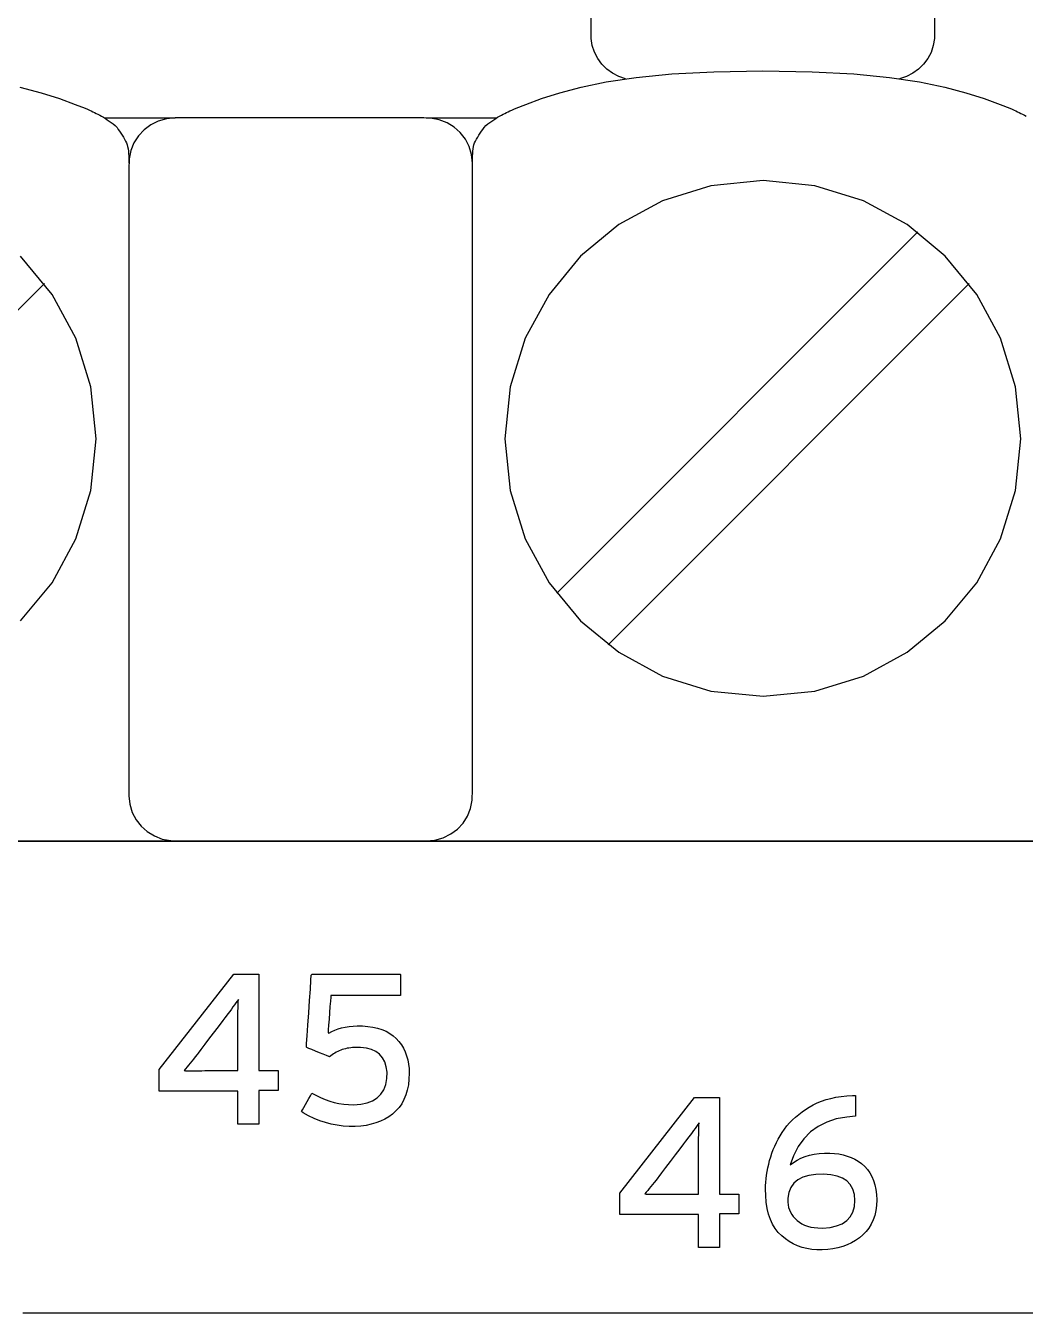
# Model space of a CAD drawing. Extents: x 1 to 47.7, y 0.2 to 35.
# Drawn here: x 41.292 to 41.941, y 8.915 to 9.75 of the extents above; entities that cross this region are included whole.
import ezdxf

# ---------------------------------------------------------------- set-up
doc = ezdxf.new("R2010")
doc.units = 0
doc.header["$MEASUREMENT"] = 0
for name, color, linetype in [('7_1__EMPTY_IO_BOARD_POSITI', 7, 'CONTINUOUS'), ('7_2___8__INDEPENDENT_INPUT', 7, 'CONTINUOUS'), ('7_3___8__OPTOISO_INDEPENDE', 7, 'CONTINUOUS'), ('7_4___24__OPTOISO_INDEPEND', 7, 'CONTINUOUS'), ('7_5___8__INDEPENDENT_INPUT', 7, 'CONTINUOUS'), ('7_6____8__INDEPENDENT_INPU', 7, 'CONTINUOUS'), ('7_7____8__OPTOISO_INDEPEND', 7, 'CONTINUOUS'), ('7_8____8__OPTOISO_INDEPEND', 7, 'CONTINUOUS'), ('8_0_____DWG', 7, 'CONTINUOUS')]:
    doc.layers.add(name, color=color, linetype=linetype)

msp = doc.modelspace()

# ---------------------------------------------------------------- linework, layer by layer
at = {"layer": '7_1__EMPTY_IO_BOARD_POSITI'}
msp.add_lwpolyline([(42.5989, 9.22089), (42.55625, 9.22089), (42.50941, 9.22089), (42.45852, 9.22089), (42.40374, 9.22089), (42.34522, 9.22089), (42.28312, 9.22089), (42.21759, 9.22089), (42.14877, 9.22089), (42.07683, 9.22089), (42.00192, 9.22089), (41.92418, 9.22089), (41.84378, 9.22089), (41.76087, 9.22089), (41.67559, 9.22089), (41.58811, 9.22089), (41.49857, 9.22089), (41.40713, 9.22089), (41.21915, 9.22089)], dxfattribs=at)
at = {"layer": '7_2___8__INDEPENDENT_INPUT'}
for points in [[(41.68172, 9.71531), (41.67728, 9.7168), (41.67319, 9.71892), (41.66951, 9.72161), (41.66629, 9.7248), (41.66361, 9.72844), (41.66152, 9.73248), (41.66009, 9.73684), (41.65937, 9.74148), (41.6593, 9.74897), (41.6593, 9.78121)], [(41.88215, 9.78121), (41.88215, 9.74897), (41.88207, 9.74147), (41.88135, 9.7368), (41.8799, 9.73242), (41.87778, 9.72838), (41.87507, 9.72474), (41.87183, 9.72155), (41.8681, 9.71888), (41.86397, 9.71678), (41.85949, 9.71531)], [(41.5823, 9.66064), (41.58231, 9.66214), (41.58233, 9.66371), (41.58238, 9.66531), (41.58246, 9.66691), (41.58258, 9.66847), (41.58275, 9.66995), (41.58298, 9.67133), (41.58327, 9.67255), (41.58369, 9.67369), (41.58428, 9.67494), (41.58497, 9.67619), (41.58573, 9.67746), (41.58654, 9.67873), (41.58737, 9.68), (41.58822, 9.68126), (41.58905, 9.68252), (41.58984, 9.68377), (41.59106, 9.68493), (41.59238, 9.68599), (41.59366, 9.68699), (41.59492, 9.68792), (41.59616, 9.68878), (41.59739, 9.68959), (41.59862, 9.69035), (41.59985, 9.69106), (41.60109, 9.69172), (41.60226, 9.69234), (41.60335, 9.6929), (41.6044, 9.69342), (41.60547, 9.69393), (41.60658, 9.69444), (41.60778, 9.69497), (41.6091, 9.69554), (41.6106, 9.69615), (41.61692, 9.69864), (41.6272, 9.70244), (41.63899, 9.70626), (41.65281, 9.70993), (41.66918, 9.71328), (41.68864, 9.71617), (41.71171, 9.71843), (41.73892, 9.7199), (41.77078, 9.72043), (41.80264, 9.7199), (41.82984, 9.71843), (41.8529, 9.71617), (41.87236, 9.71328), (41.88874, 9.70993), (41.90255, 9.70626), (41.91434, 9.70244), (41.92462, 9.69864), (41.93094, 9.69615), (41.93244, 9.69554), (41.93376, 9.69497), (41.93496, 9.69444), (41.93607, 9.69393), (41.93713, 9.69342), (41.93819, 9.6929), (41.93928, 9.69234), (41.94045, 9.69172), (41.94169, 9.69106)], [(41.28873, 9.70993), (41.30255, 9.70626), (41.31434, 9.70244), (41.32462, 9.69864), (41.33093, 9.69615), (41.33243, 9.69554), (41.33376, 9.69497), (41.33496, 9.69444), (41.33607, 9.69393), (41.33713, 9.69342), (41.33819, 9.6929), (41.33928, 9.69234), (41.34045, 9.69172), (41.34169, 9.69106), (41.34292, 9.69035), (41.34415, 9.68959), (41.34538, 9.68878), (41.34662, 9.68792), (41.34788, 9.68699), (41.34916, 9.68599), (41.35047, 9.68493), (41.3517, 9.68377), (41.35249, 9.68252), (41.35332, 9.68126), (41.35416, 9.68), (41.355, 9.67873), (41.35581, 9.67746), (41.35656, 9.67619), (41.35725, 9.67494), (41.35785, 9.67369), (41.35827, 9.67255), (41.35858, 9.67133), (41.35884, 9.66995), (41.35904, 9.66847), (41.3592, 9.66691), (41.35932, 9.66531), (41.3594, 9.66371), (41.35944, 9.66214), (41.35945, 9.66064)], [(41.34391, 9.68988), (41.38946, 9.68988)], [(41.55231, 9.68988), (41.59786, 9.68988)], [(41.637, 9.3817), (41.87127, 9.61596)], [(41.2891, 9.36378), (41.30953, 9.3885), (41.32496, 9.41688), (41.33471, 9.44825), (41.33811, 9.48193), (41.33471, 9.51564), (41.32496, 9.54705), (41.30953, 9.57549), (41.2891, 9.60028)], [(41.07042, 9.34828), (41.30469, 9.58254)], [(41.67042, 9.34828), (41.90469, 9.58254)], [(41.27577, 9.22096), (41.40918, 9.22096), (41.53902, 9.22096), (41.66485, 9.22096), (41.78623, 9.22096), (41.90271, 9.22096), (42.01385, 9.22096), (42.1192, 9.22096), (42.2183, 9.22096), (42.31073, 9.22096), (42.39603, 9.22096), (42.43587, 9.22096), (42.47376, 9.22096), (42.50965, 9.22096), (42.54348, 9.22096), (42.57519, 9.22096), (42.60473, 9.22096)]]:
    msp.add_lwpolyline(points, dxfattribs=at)
for points in [[(41.5823, 9.66064), (41.58176, 9.6662), (41.5802, 9.67141), (41.57773, 9.67616), (41.57445, 9.68037), (41.57046, 9.68393), (41.56585, 9.68674), (41.56073, 9.68872), (41.5552, 9.68975), (41.55069, 9.68988), (41.53889, 9.68988), (41.51833, 9.68988), (41.49221, 9.68988), (41.46371, 9.68988), (41.43599, 9.68988), (41.41226, 9.68988), (41.39569, 9.68988), (41.38946, 9.68988), (41.38376, 9.68936), (41.37842, 9.68784), (41.37354, 9.68543), (41.36922, 9.68224), (41.36557, 9.67834), (41.36268, 9.67385), (41.36065, 9.66885), (41.35959, 9.66346), (41.35945, 9.65655), (41.35945, 9.62682), (41.35945, 9.57505), (41.35945, 9.50924), (41.35945, 9.43743), (41.35945, 9.36762), (41.35945, 9.30783), (41.35945, 9.26607), (41.35945, 9.25037), (41.35999, 9.24481), (41.36155, 9.23961), (41.36402, 9.23485), (41.36731, 9.23064), (41.3713, 9.22709), (41.37591, 9.22427), (41.38104, 9.2223), (41.38657, 9.22127), (41.39108, 9.22113), (41.40288, 9.22113), (41.42343, 9.22113), (41.44955, 9.22113), (41.47806, 9.22113), (41.50577, 9.22113), (41.52951, 9.22113), (41.54608, 9.22113), (41.55231, 9.22113), (41.55801, 9.22166), (41.56335, 9.22317), (41.56822, 9.22558), (41.57254, 9.22878), (41.57619, 9.23267), (41.57908, 9.23717), (41.5811, 9.24216), (41.58216, 9.24755), (41.5823, 9.25447), (41.5823, 9.28419), (41.5823, 9.33597), (41.5823, 9.40177), (41.5823, 9.47359), (41.5823, 9.5434), (41.5823, 9.60319), (41.5823, 9.64494)], [(41.60342, 9.48193), (41.60682, 9.44825), (41.61657, 9.41688), (41.632, 9.3885), (41.65244, 9.36378), (41.67722, 9.34338), (41.70566, 9.32798), (41.73709, 9.31825), (41.77085, 9.31486), (41.80454, 9.31825), (41.83594, 9.32798), (41.86435, 9.34338), (41.8891, 9.36378), (41.90953, 9.3885), (41.92496, 9.41688), (41.93471, 9.44825), (41.93811, 9.48193), (41.93471, 9.51564), (41.92496, 9.54705), (41.90953, 9.57549), (41.8891, 9.60028), (41.86435, 9.62075), (41.83594, 9.6362), (41.80454, 9.64597), (41.77085, 9.64938), (41.73709, 9.64597), (41.70566, 9.6362), (41.67722, 9.62075), (41.65244, 9.60028), (41.632, 9.57549), (41.61657, 9.54705), (41.60682, 9.51564)]]:
    msp.add_lwpolyline(points, close=True, dxfattribs=at)
at = {"layer": '7_3___8__OPTOISO_INDEPENDE'}
for points in [[(41.68172, 9.71531), (41.67728, 9.7168), (41.67319, 9.71892), (41.66951, 9.72161), (41.66629, 9.7248), (41.66361, 9.72844), (41.66152, 9.73248), (41.66009, 9.73684), (41.65937, 9.74148), (41.6593, 9.74897), (41.6593, 9.78121)], [(41.88215, 9.78121), (41.88215, 9.74897), (41.88207, 9.74147), (41.88135, 9.7368), (41.8799, 9.73242), (41.87778, 9.72838), (41.87507, 9.72474), (41.87183, 9.72155), (41.8681, 9.71888), (41.86397, 9.71678), (41.85949, 9.71531)], [(41.5823, 9.66064), (41.58231, 9.66214), (41.58233, 9.66371), (41.58238, 9.66531), (41.58246, 9.66691), (41.58258, 9.66847), (41.58275, 9.66995), (41.58298, 9.67133), (41.58327, 9.67255), (41.58369, 9.67369), (41.58428, 9.67494), (41.58497, 9.67619), (41.58573, 9.67746), (41.58654, 9.67873), (41.58737, 9.68), (41.58822, 9.68126), (41.58905, 9.68252), (41.58984, 9.68377), (41.59106, 9.68493), (41.59238, 9.68599), (41.59366, 9.68699), (41.59492, 9.68792), (41.59616, 9.68878), (41.59739, 9.68959), (41.59862, 9.69035), (41.59985, 9.69106), (41.60109, 9.69172), (41.60226, 9.69234), (41.60335, 9.6929), (41.6044, 9.69342), (41.60547, 9.69393), (41.60658, 9.69444), (41.60778, 9.69497), (41.6091, 9.69554), (41.6106, 9.69615), (41.61692, 9.69864), (41.6272, 9.70244), (41.63899, 9.70626), (41.65281, 9.70993), (41.66918, 9.71328), (41.68864, 9.71617), (41.71171, 9.71843), (41.73892, 9.7199), (41.77078, 9.72043), (41.80264, 9.7199), (41.82984, 9.71843), (41.8529, 9.71617), (41.87236, 9.71328), (41.88874, 9.70993), (41.90255, 9.70626), (41.91434, 9.70244), (41.92462, 9.69864), (41.93094, 9.69615), (41.93244, 9.69554), (41.93376, 9.69497), (41.93496, 9.69444), (41.93607, 9.69393), (41.93713, 9.69342), (41.93819, 9.6929), (41.93928, 9.69234), (41.94045, 9.69172), (41.94169, 9.69106)], [(41.28873, 9.70993), (41.30255, 9.70626), (41.31434, 9.70244), (41.32462, 9.69864), (41.33093, 9.69615), (41.33243, 9.69554), (41.33376, 9.69497), (41.33496, 9.69444), (41.33607, 9.69393), (41.33713, 9.69342), (41.33819, 9.6929), (41.33928, 9.69234), (41.34045, 9.69172), (41.34169, 9.69106), (41.34292, 9.69035), (41.34415, 9.68959), (41.34538, 9.68878), (41.34662, 9.68792), (41.34788, 9.68699), (41.34916, 9.68599), (41.35047, 9.68493), (41.3517, 9.68377), (41.35249, 9.68252), (41.35332, 9.68126), (41.35416, 9.68), (41.355, 9.67873), (41.35581, 9.67746), (41.35656, 9.67619), (41.35725, 9.67494), (41.35785, 9.67369), (41.35827, 9.67255), (41.35858, 9.67133), (41.35884, 9.66995), (41.35904, 9.66847), (41.3592, 9.66691), (41.35932, 9.66531), (41.3594, 9.66371), (41.35944, 9.66214), (41.35945, 9.66064)], [(41.34391, 9.68988), (41.38946, 9.68988)], [(41.55231, 9.68988), (41.59786, 9.68988)], [(41.637, 9.3817), (41.87127, 9.61596)], [(41.2891, 9.36378), (41.30953, 9.3885), (41.32496, 9.41688), (41.33471, 9.44825), (41.33811, 9.48193), (41.33471, 9.51564), (41.32496, 9.54705), (41.30953, 9.57549), (41.2891, 9.60028)], [(41.07042, 9.34828), (41.30469, 9.58254)], [(41.67042, 9.34828), (41.90469, 9.58254)], [(41.27577, 9.22096), (41.40918, 9.22096), (41.53902, 9.22096), (41.66485, 9.22096), (41.78623, 9.22096), (41.90271, 9.22096), (42.01385, 9.22096), (42.1192, 9.22096), (42.2183, 9.22096), (42.31073, 9.22096), (42.39603, 9.22096), (42.43587, 9.22096), (42.47376, 9.22096), (42.50965, 9.22096), (42.54348, 9.22096), (42.57519, 9.22096), (42.60473, 9.22096)]]:
    msp.add_lwpolyline(points, dxfattribs=at)
for points in [[(41.5823, 9.66064), (41.58176, 9.6662), (41.5802, 9.67141), (41.57773, 9.67616), (41.57445, 9.68037), (41.57046, 9.68393), (41.56585, 9.68674), (41.56073, 9.68872), (41.5552, 9.68975), (41.55069, 9.68988), (41.53889, 9.68988), (41.51833, 9.68988), (41.49221, 9.68988), (41.46371, 9.68988), (41.43599, 9.68988), (41.41226, 9.68988), (41.39569, 9.68988), (41.38946, 9.68988), (41.38376, 9.68936), (41.37842, 9.68784), (41.37354, 9.68543), (41.36922, 9.68224), (41.36557, 9.67834), (41.36268, 9.67385), (41.36065, 9.66885), (41.35959, 9.66346), (41.35945, 9.65655), (41.35945, 9.62682), (41.35945, 9.57505), (41.35945, 9.50924), (41.35945, 9.43743), (41.35945, 9.36762), (41.35945, 9.30783), (41.35945, 9.26607), (41.35945, 9.25037), (41.35999, 9.24481), (41.36155, 9.23961), (41.36402, 9.23485), (41.36731, 9.23064), (41.3713, 9.22709), (41.37591, 9.22427), (41.38104, 9.2223), (41.38657, 9.22127), (41.39108, 9.22113), (41.40288, 9.22113), (41.42343, 9.22113), (41.44955, 9.22113), (41.47806, 9.22113), (41.50577, 9.22113), (41.52951, 9.22113), (41.54608, 9.22113), (41.55231, 9.22113), (41.55801, 9.22166), (41.56335, 9.22317), (41.56822, 9.22558), (41.57254, 9.22878), (41.57619, 9.23267), (41.57908, 9.23717), (41.5811, 9.24216), (41.58216, 9.24755), (41.5823, 9.25447), (41.5823, 9.28419), (41.5823, 9.33597), (41.5823, 9.40177), (41.5823, 9.47359), (41.5823, 9.5434), (41.5823, 9.60319), (41.5823, 9.64494)], [(41.60342, 9.48193), (41.60682, 9.44825), (41.61657, 9.41688), (41.632, 9.3885), (41.65244, 9.36378), (41.67722, 9.34338), (41.70566, 9.32798), (41.73709, 9.31825), (41.77085, 9.31486), (41.80454, 9.31825), (41.83594, 9.32798), (41.86435, 9.34338), (41.8891, 9.36378), (41.90953, 9.3885), (41.92496, 9.41688), (41.93471, 9.44825), (41.93811, 9.48193), (41.93471, 9.51564), (41.92496, 9.54705), (41.90953, 9.57549), (41.8891, 9.60028), (41.86435, 9.62075), (41.83594, 9.6362), (41.80454, 9.64597), (41.77085, 9.64938), (41.73709, 9.64597), (41.70566, 9.6362), (41.67722, 9.62075), (41.65244, 9.60028), (41.632, 9.57549), (41.61657, 9.54705), (41.60682, 9.51564)]]:
    msp.add_lwpolyline(points, close=True, dxfattribs=at)
at = {"layer": '7_4___24__OPTOISO_INDEPEND'}
for points in [[(41.68172, 9.71531), (41.67728, 9.7168), (41.67319, 9.71892), (41.66951, 9.72161), (41.66629, 9.7248), (41.66361, 9.72844), (41.66152, 9.73248), (41.66009, 9.73684), (41.65937, 9.74148), (41.6593, 9.74897), (41.6593, 9.78121)], [(41.88215, 9.78121), (41.88215, 9.74897), (41.88207, 9.74147), (41.88135, 9.7368), (41.8799, 9.73242), (41.87778, 9.72838), (41.87507, 9.72474), (41.87183, 9.72155), (41.8681, 9.71888), (41.86397, 9.71678), (41.85949, 9.71531)], [(41.5823, 9.66064), (41.58231, 9.66214), (41.58233, 9.66371), (41.58238, 9.66531), (41.58246, 9.66691), (41.58258, 9.66847), (41.58275, 9.66995), (41.58298, 9.67133), (41.58327, 9.67255), (41.58369, 9.67369), (41.58428, 9.67494), (41.58497, 9.67619), (41.58573, 9.67746), (41.58654, 9.67873), (41.58737, 9.68), (41.58822, 9.68126), (41.58905, 9.68252), (41.58984, 9.68377), (41.59106, 9.68493), (41.59238, 9.68599), (41.59366, 9.68699), (41.59492, 9.68792), (41.59616, 9.68878), (41.59739, 9.68959), (41.59862, 9.69035), (41.59985, 9.69106), (41.60109, 9.69172), (41.60226, 9.69234), (41.60335, 9.6929), (41.6044, 9.69342), (41.60547, 9.69393), (41.60658, 9.69444), (41.60778, 9.69497), (41.6091, 9.69554), (41.6106, 9.69615), (41.61692, 9.69864), (41.6272, 9.70244), (41.63899, 9.70626), (41.65281, 9.70993), (41.66918, 9.71328), (41.68864, 9.71617), (41.71171, 9.71843), (41.73892, 9.7199), (41.77078, 9.72043), (41.80264, 9.7199), (41.82984, 9.71843), (41.8529, 9.71617), (41.87236, 9.71328), (41.88874, 9.70993), (41.90255, 9.70626), (41.91434, 9.70244), (41.92462, 9.69864), (41.93094, 9.69615), (41.93244, 9.69554), (41.93376, 9.69497), (41.93496, 9.69444), (41.93607, 9.69393), (41.93713, 9.69342), (41.93819, 9.6929), (41.93928, 9.69234), (41.94045, 9.69172), (41.94169, 9.69106)], [(41.28873, 9.70993), (41.30255, 9.70626), (41.31434, 9.70244), (41.32462, 9.69864), (41.33093, 9.69615), (41.33243, 9.69554), (41.33376, 9.69497), (41.33496, 9.69444), (41.33607, 9.69393), (41.33713, 9.69342), (41.33819, 9.6929), (41.33928, 9.69234), (41.34045, 9.69172), (41.34169, 9.69106), (41.34292, 9.69035), (41.34415, 9.68959), (41.34538, 9.68878), (41.34662, 9.68792), (41.34788, 9.68699), (41.34916, 9.68599), (41.35047, 9.68493), (41.3517, 9.68377), (41.35249, 9.68252), (41.35332, 9.68126), (41.35416, 9.68), (41.355, 9.67873), (41.35581, 9.67746), (41.35656, 9.67619), (41.35725, 9.67494), (41.35785, 9.67369), (41.35827, 9.67255), (41.35858, 9.67133), (41.35884, 9.66995), (41.35904, 9.66847), (41.3592, 9.66691), (41.35932, 9.66531), (41.3594, 9.66371), (41.35944, 9.66214), (41.35945, 9.66064)], [(41.34391, 9.68988), (41.38946, 9.68988)], [(41.55231, 9.68988), (41.59786, 9.68988)], [(41.637, 9.3817), (41.87127, 9.61596)], [(41.2891, 9.36378), (41.30953, 9.3885), (41.32496, 9.41688), (41.33471, 9.44825), (41.33811, 9.48193), (41.33471, 9.51564), (41.32496, 9.54705), (41.30953, 9.57549), (41.2891, 9.60028)], [(41.07042, 9.34828), (41.30469, 9.58254)], [(41.67042, 9.34828), (41.90469, 9.58254)], [(41.27577, 9.22096), (41.40918, 9.22096), (41.53902, 9.22096), (41.66485, 9.22096), (41.78623, 9.22096), (41.90271, 9.22096), (42.01385, 9.22096), (42.1192, 9.22096), (42.2183, 9.22096), (42.31073, 9.22096), (42.39603, 9.22096), (42.43587, 9.22096), (42.47376, 9.22096), (42.50965, 9.22096), (42.54348, 9.22096), (42.57519, 9.22096), (42.60473, 9.22096)]]:
    msp.add_lwpolyline(points, dxfattribs=at)
for points in [[(41.5823, 9.66064), (41.58176, 9.6662), (41.5802, 9.67141), (41.57773, 9.67616), (41.57445, 9.68037), (41.57046, 9.68393), (41.56585, 9.68674), (41.56073, 9.68872), (41.5552, 9.68975), (41.55069, 9.68988), (41.53889, 9.68988), (41.51833, 9.68988), (41.49221, 9.68988), (41.46371, 9.68988), (41.43599, 9.68988), (41.41226, 9.68988), (41.39569, 9.68988), (41.38946, 9.68988), (41.38376, 9.68936), (41.37842, 9.68784), (41.37354, 9.68543), (41.36922, 9.68224), (41.36557, 9.67834), (41.36268, 9.67385), (41.36065, 9.66885), (41.35959, 9.66346), (41.35945, 9.65655), (41.35945, 9.62682), (41.35945, 9.57505), (41.35945, 9.50924), (41.35945, 9.43743), (41.35945, 9.36762), (41.35945, 9.30783), (41.35945, 9.26607), (41.35945, 9.25037), (41.35999, 9.24481), (41.36155, 9.23961), (41.36402, 9.23485), (41.36731, 9.23064), (41.3713, 9.22709), (41.37591, 9.22427), (41.38104, 9.2223), (41.38657, 9.22127), (41.39108, 9.22113), (41.40288, 9.22113), (41.42343, 9.22113), (41.44955, 9.22113), (41.47806, 9.22113), (41.50577, 9.22113), (41.52951, 9.22113), (41.54608, 9.22113), (41.55231, 9.22113), (41.55801, 9.22166), (41.56335, 9.22317), (41.56822, 9.22558), (41.57254, 9.22878), (41.57619, 9.23267), (41.57908, 9.23717), (41.5811, 9.24216), (41.58216, 9.24755), (41.5823, 9.25447), (41.5823, 9.28419), (41.5823, 9.33597), (41.5823, 9.40177), (41.5823, 9.47359), (41.5823, 9.5434), (41.5823, 9.60319), (41.5823, 9.64494)], [(41.60342, 9.48193), (41.60682, 9.44825), (41.61657, 9.41688), (41.632, 9.3885), (41.65244, 9.36378), (41.67722, 9.34338), (41.70566, 9.32798), (41.73709, 9.31825), (41.77085, 9.31486), (41.80454, 9.31825), (41.83594, 9.32798), (41.86435, 9.34338), (41.8891, 9.36378), (41.90953, 9.3885), (41.92496, 9.41688), (41.93471, 9.44825), (41.93811, 9.48193), (41.93471, 9.51564), (41.92496, 9.54705), (41.90953, 9.57549), (41.8891, 9.60028), (41.86435, 9.62075), (41.83594, 9.6362), (41.80454, 9.64597), (41.77085, 9.64938), (41.73709, 9.64597), (41.70566, 9.6362), (41.67722, 9.62075), (41.65244, 9.60028), (41.632, 9.57549), (41.61657, 9.54705), (41.60682, 9.51564)]]:
    msp.add_lwpolyline(points, close=True, dxfattribs=at)
at = {"layer": '7_5___8__INDEPENDENT_INPUT'}
for points in [[(41.68172, 9.71531), (41.67728, 9.7168), (41.67319, 9.71892), (41.66951, 9.72161), (41.66629, 9.7248), (41.66361, 9.72844), (41.66152, 9.73248), (41.66009, 9.73684), (41.65937, 9.74148), (41.6593, 9.74897), (41.6593, 9.78121)], [(41.88215, 9.78121), (41.88215, 9.74897), (41.88207, 9.74147), (41.88135, 9.7368), (41.8799, 9.73242), (41.87778, 9.72838), (41.87507, 9.72474), (41.87183, 9.72155), (41.8681, 9.71888), (41.86397, 9.71678), (41.85949, 9.71531)], [(41.5823, 9.66064), (41.58231, 9.66214), (41.58233, 9.66371), (41.58238, 9.66531), (41.58246, 9.66691), (41.58258, 9.66847), (41.58275, 9.66995), (41.58298, 9.67133), (41.58327, 9.67255), (41.58369, 9.67369), (41.58428, 9.67494), (41.58497, 9.67619), (41.58573, 9.67746), (41.58654, 9.67873), (41.58737, 9.68), (41.58822, 9.68126), (41.58905, 9.68252), (41.58984, 9.68377), (41.59106, 9.68493), (41.59238, 9.68599), (41.59366, 9.68699), (41.59492, 9.68792), (41.59616, 9.68878), (41.59739, 9.68959), (41.59862, 9.69035), (41.59985, 9.69106), (41.60109, 9.69172), (41.60226, 9.69234), (41.60335, 9.6929), (41.6044, 9.69342), (41.60547, 9.69393), (41.60658, 9.69444), (41.60778, 9.69497), (41.6091, 9.69554), (41.6106, 9.69615), (41.61692, 9.69864), (41.6272, 9.70244), (41.63899, 9.70626), (41.65281, 9.70993), (41.66918, 9.71328), (41.68864, 9.71617), (41.71171, 9.71843), (41.73892, 9.7199), (41.77078, 9.72043), (41.80264, 9.7199), (41.82984, 9.71843), (41.8529, 9.71617), (41.87236, 9.71328), (41.88874, 9.70993), (41.90255, 9.70626), (41.91434, 9.70244), (41.92462, 9.69864), (41.93094, 9.69615), (41.93244, 9.69554), (41.93376, 9.69497), (41.93496, 9.69444), (41.93607, 9.69393), (41.93713, 9.69342), (41.93819, 9.6929), (41.93928, 9.69234), (41.94045, 9.69172), (41.94169, 9.69106)], [(41.28873, 9.70993), (41.30255, 9.70626), (41.31434, 9.70244), (41.32462, 9.69864), (41.33093, 9.69615), (41.33243, 9.69554), (41.33376, 9.69497), (41.33496, 9.69444), (41.33607, 9.69393), (41.33713, 9.69342), (41.33819, 9.6929), (41.33928, 9.69234), (41.34045, 9.69172), (41.34169, 9.69106), (41.34292, 9.69035), (41.34415, 9.68959), (41.34538, 9.68878), (41.34662, 9.68792), (41.34788, 9.68699), (41.34916, 9.68599), (41.35047, 9.68493), (41.3517, 9.68377), (41.35249, 9.68252), (41.35332, 9.68126), (41.35416, 9.68), (41.355, 9.67873), (41.35581, 9.67746), (41.35656, 9.67619), (41.35725, 9.67494), (41.35785, 9.67369), (41.35827, 9.67255), (41.35858, 9.67133), (41.35884, 9.66995), (41.35904, 9.66847), (41.3592, 9.66691), (41.35932, 9.66531), (41.3594, 9.66371), (41.35944, 9.66214), (41.35945, 9.66064)], [(41.34391, 9.68988), (41.38946, 9.68988)], [(41.55231, 9.68988), (41.59786, 9.68988)], [(41.637, 9.3817), (41.87127, 9.61596)], [(41.2891, 9.36378), (41.30953, 9.3885), (41.32496, 9.41688), (41.33471, 9.44825), (41.33811, 9.48193), (41.33471, 9.51564), (41.32496, 9.54705), (41.30953, 9.57549), (41.2891, 9.60028)], [(41.07042, 9.34828), (41.30469, 9.58254)], [(41.67042, 9.34828), (41.90469, 9.58254)], [(41.27577, 9.22096), (41.40918, 9.22096), (41.53902, 9.22096), (41.66485, 9.22096), (41.78623, 9.22096), (41.90271, 9.22096), (42.01385, 9.22096), (42.1192, 9.22096), (42.2183, 9.22096), (42.31073, 9.22096), (42.39603, 9.22096), (42.43587, 9.22096), (42.47376, 9.22096), (42.50965, 9.22096), (42.54348, 9.22096), (42.57519, 9.22096), (42.60473, 9.22096)]]:
    msp.add_lwpolyline(points, dxfattribs=at)
for points in [[(41.5823, 9.66064), (41.58176, 9.6662), (41.5802, 9.67141), (41.57773, 9.67616), (41.57445, 9.68037), (41.57046, 9.68393), (41.56585, 9.68674), (41.56073, 9.68872), (41.5552, 9.68975), (41.55069, 9.68988), (41.53889, 9.68988), (41.51833, 9.68988), (41.49221, 9.68988), (41.46371, 9.68988), (41.43599, 9.68988), (41.41226, 9.68988), (41.39569, 9.68988), (41.38946, 9.68988), (41.38376, 9.68936), (41.37842, 9.68784), (41.37354, 9.68543), (41.36922, 9.68224), (41.36557, 9.67834), (41.36268, 9.67385), (41.36065, 9.66885), (41.35959, 9.66346), (41.35945, 9.65655), (41.35945, 9.62682), (41.35945, 9.57505), (41.35945, 9.50924), (41.35945, 9.43743), (41.35945, 9.36762), (41.35945, 9.30783), (41.35945, 9.26607), (41.35945, 9.25037), (41.35999, 9.24481), (41.36155, 9.23961), (41.36402, 9.23485), (41.36731, 9.23064), (41.3713, 9.22709), (41.37591, 9.22427), (41.38104, 9.2223), (41.38657, 9.22127), (41.39108, 9.22113), (41.40288, 9.22113), (41.42343, 9.22113), (41.44955, 9.22113), (41.47806, 9.22113), (41.50577, 9.22113), (41.52951, 9.22113), (41.54608, 9.22113), (41.55231, 9.22113), (41.55801, 9.22166), (41.56335, 9.22317), (41.56822, 9.22558), (41.57254, 9.22878), (41.57619, 9.23267), (41.57908, 9.23717), (41.5811, 9.24216), (41.58216, 9.24755), (41.5823, 9.25447), (41.5823, 9.28419), (41.5823, 9.33597), (41.5823, 9.40177), (41.5823, 9.47359), (41.5823, 9.5434), (41.5823, 9.60319), (41.5823, 9.64494)], [(41.60342, 9.48193), (41.60682, 9.44825), (41.61657, 9.41688), (41.632, 9.3885), (41.65244, 9.36378), (41.67722, 9.34338), (41.70566, 9.32798), (41.73709, 9.31825), (41.77085, 9.31486), (41.80454, 9.31825), (41.83594, 9.32798), (41.86435, 9.34338), (41.8891, 9.36378), (41.90953, 9.3885), (41.92496, 9.41688), (41.93471, 9.44825), (41.93811, 9.48193), (41.93471, 9.51564), (41.92496, 9.54705), (41.90953, 9.57549), (41.8891, 9.60028), (41.86435, 9.62075), (41.83594, 9.6362), (41.80454, 9.64597), (41.77085, 9.64938), (41.73709, 9.64597), (41.70566, 9.6362), (41.67722, 9.62075), (41.65244, 9.60028), (41.632, 9.57549), (41.61657, 9.54705), (41.60682, 9.51564)]]:
    msp.add_lwpolyline(points, close=True, dxfattribs=at)
at = {"layer": '7_6____8__INDEPENDENT_INPU'}
for points in [[(41.68172, 9.71531), (41.67728, 9.7168), (41.67319, 9.71892), (41.66951, 9.72161), (41.66629, 9.7248), (41.66361, 9.72844), (41.66152, 9.73248), (41.66009, 9.73684), (41.65937, 9.74148), (41.6593, 9.74897), (41.6593, 9.78121)], [(41.88215, 9.78121), (41.88215, 9.74897), (41.88207, 9.74147), (41.88135, 9.7368), (41.8799, 9.73242), (41.87778, 9.72838), (41.87507, 9.72474), (41.87183, 9.72155), (41.8681, 9.71888), (41.86397, 9.71678), (41.85949, 9.71531)], [(41.5823, 9.66064), (41.58231, 9.66214), (41.58233, 9.66371), (41.58238, 9.66531), (41.58246, 9.66691), (41.58258, 9.66847), (41.58275, 9.66995), (41.58298, 9.67133), (41.58327, 9.67255), (41.58369, 9.67369), (41.58428, 9.67494), (41.58497, 9.67619), (41.58573, 9.67746), (41.58654, 9.67873), (41.58737, 9.68), (41.58822, 9.68126), (41.58905, 9.68252), (41.58984, 9.68377), (41.59106, 9.68493), (41.59238, 9.68599), (41.59366, 9.68699), (41.59492, 9.68792), (41.59616, 9.68878), (41.59739, 9.68959), (41.59862, 9.69035), (41.59985, 9.69106), (41.60109, 9.69172), (41.60226, 9.69234), (41.60335, 9.6929), (41.6044, 9.69342), (41.60547, 9.69393), (41.60658, 9.69444), (41.60778, 9.69497), (41.6091, 9.69554), (41.6106, 9.69615), (41.61692, 9.69864), (41.6272, 9.70244), (41.63899, 9.70626), (41.65281, 9.70993), (41.66918, 9.71328), (41.68864, 9.71617), (41.71171, 9.71843), (41.73892, 9.7199), (41.77078, 9.72043), (41.80264, 9.7199), (41.82984, 9.71843), (41.8529, 9.71617), (41.87236, 9.71328), (41.88874, 9.70993), (41.90255, 9.70626), (41.91434, 9.70244), (41.92462, 9.69864), (41.93094, 9.69615), (41.93244, 9.69554), (41.93376, 9.69497), (41.93496, 9.69444), (41.93607, 9.69393), (41.93713, 9.69342), (41.93819, 9.6929), (41.93928, 9.69234), (41.94045, 9.69172), (41.94169, 9.69106)], [(41.28873, 9.70993), (41.30255, 9.70626), (41.31434, 9.70244), (41.32462, 9.69864), (41.33093, 9.69615), (41.33243, 9.69554), (41.33376, 9.69497), (41.33496, 9.69444), (41.33607, 9.69393), (41.33713, 9.69342), (41.33819, 9.6929), (41.33928, 9.69234), (41.34045, 9.69172), (41.34169, 9.69106), (41.34292, 9.69035), (41.34415, 9.68959), (41.34538, 9.68878), (41.34662, 9.68792), (41.34788, 9.68699), (41.34916, 9.68599), (41.35047, 9.68493), (41.3517, 9.68377), (41.35249, 9.68252), (41.35332, 9.68126), (41.35416, 9.68), (41.355, 9.67873), (41.35581, 9.67746), (41.35656, 9.67619), (41.35725, 9.67494), (41.35785, 9.67369), (41.35827, 9.67255), (41.35858, 9.67133), (41.35884, 9.66995), (41.35904, 9.66847), (41.3592, 9.66691), (41.35932, 9.66531), (41.3594, 9.66371), (41.35944, 9.66214), (41.35945, 9.66064)], [(41.34391, 9.68988), (41.38946, 9.68988)], [(41.55231, 9.68988), (41.59786, 9.68988)], [(41.637, 9.3817), (41.87127, 9.61596)], [(41.2891, 9.36378), (41.30953, 9.3885), (41.32496, 9.41688), (41.33471, 9.44825), (41.33811, 9.48193), (41.33471, 9.51564), (41.32496, 9.54705), (41.30953, 9.57549), (41.2891, 9.60028)], [(41.07042, 9.34828), (41.30469, 9.58254)], [(41.67042, 9.34828), (41.90469, 9.58254)], [(41.27577, 9.22096), (41.40918, 9.22096), (41.53902, 9.22096), (41.66485, 9.22096), (41.78623, 9.22096), (41.90271, 9.22096), (42.01385, 9.22096), (42.1192, 9.22096), (42.2183, 9.22096), (42.31073, 9.22096), (42.39603, 9.22096), (42.43587, 9.22096), (42.47376, 9.22096), (42.50965, 9.22096), (42.54348, 9.22096), (42.57519, 9.22096), (42.60473, 9.22096)]]:
    msp.add_lwpolyline(points, dxfattribs=at)
for points in [[(41.5823, 9.66064), (41.58176, 9.6662), (41.5802, 9.67141), (41.57773, 9.67616), (41.57445, 9.68037), (41.57046, 9.68393), (41.56585, 9.68674), (41.56073, 9.68872), (41.5552, 9.68975), (41.55069, 9.68988), (41.53889, 9.68988), (41.51833, 9.68988), (41.49221, 9.68988), (41.46371, 9.68988), (41.43599, 9.68988), (41.41226, 9.68988), (41.39569, 9.68988), (41.38946, 9.68988), (41.38376, 9.68936), (41.37842, 9.68784), (41.37354, 9.68543), (41.36922, 9.68224), (41.36557, 9.67834), (41.36268, 9.67385), (41.36065, 9.66885), (41.35959, 9.66346), (41.35945, 9.65655), (41.35945, 9.62682), (41.35945, 9.57505), (41.35945, 9.50924), (41.35945, 9.43743), (41.35945, 9.36762), (41.35945, 9.30783), (41.35945, 9.26607), (41.35945, 9.25037), (41.35999, 9.24481), (41.36155, 9.23961), (41.36402, 9.23485), (41.36731, 9.23064), (41.3713, 9.22709), (41.37591, 9.22427), (41.38104, 9.2223), (41.38657, 9.22127), (41.39108, 9.22113), (41.40288, 9.22113), (41.42343, 9.22113), (41.44955, 9.22113), (41.47806, 9.22113), (41.50577, 9.22113), (41.52951, 9.22113), (41.54608, 9.22113), (41.55231, 9.22113), (41.55801, 9.22166), (41.56335, 9.22317), (41.56822, 9.22558), (41.57254, 9.22878), (41.57619, 9.23267), (41.57908, 9.23717), (41.5811, 9.24216), (41.58216, 9.24755), (41.5823, 9.25447), (41.5823, 9.28419), (41.5823, 9.33597), (41.5823, 9.40177), (41.5823, 9.47359), (41.5823, 9.5434), (41.5823, 9.60319), (41.5823, 9.64494)], [(41.60342, 9.48193), (41.60682, 9.44825), (41.61657, 9.41688), (41.632, 9.3885), (41.65244, 9.36378), (41.67722, 9.34338), (41.70566, 9.32798), (41.73709, 9.31825), (41.77085, 9.31486), (41.80454, 9.31825), (41.83594, 9.32798), (41.86435, 9.34338), (41.8891, 9.36378), (41.90953, 9.3885), (41.92496, 9.41688), (41.93471, 9.44825), (41.93811, 9.48193), (41.93471, 9.51564), (41.92496, 9.54705), (41.90953, 9.57549), (41.8891, 9.60028), (41.86435, 9.62075), (41.83594, 9.6362), (41.80454, 9.64597), (41.77085, 9.64938), (41.73709, 9.64597), (41.70566, 9.6362), (41.67722, 9.62075), (41.65244, 9.60028), (41.632, 9.57549), (41.61657, 9.54705), (41.60682, 9.51564)]]:
    msp.add_lwpolyline(points, close=True, dxfattribs=at)
at = {"layer": '7_7____8__OPTOISO_INDEPEND'}
for points in [[(41.68172, 9.71531), (41.67728, 9.7168), (41.67319, 9.71892), (41.66951, 9.72161), (41.66629, 9.7248), (41.66361, 9.72844), (41.66152, 9.73248), (41.66009, 9.73684), (41.65937, 9.74148), (41.6593, 9.74897), (41.6593, 9.78121)], [(41.88215, 9.78121), (41.88215, 9.74897), (41.88207, 9.74147), (41.88135, 9.7368), (41.8799, 9.73242), (41.87778, 9.72838), (41.87507, 9.72474), (41.87183, 9.72155), (41.8681, 9.71888), (41.86397, 9.71678), (41.85949, 9.71531)], [(41.5823, 9.66064), (41.58231, 9.66214), (41.58233, 9.66371), (41.58238, 9.66531), (41.58246, 9.66691), (41.58258, 9.66847), (41.58275, 9.66995), (41.58298, 9.67133), (41.58327, 9.67255), (41.58369, 9.67369), (41.58428, 9.67494), (41.58497, 9.67619), (41.58573, 9.67746), (41.58654, 9.67873), (41.58737, 9.68), (41.58822, 9.68126), (41.58905, 9.68252), (41.58984, 9.68377), (41.59106, 9.68493), (41.59238, 9.68599), (41.59366, 9.68699), (41.59492, 9.68792), (41.59616, 9.68878), (41.59739, 9.68959), (41.59862, 9.69035), (41.59985, 9.69106), (41.60109, 9.69172), (41.60226, 9.69234), (41.60335, 9.6929), (41.6044, 9.69342), (41.60547, 9.69393), (41.60658, 9.69444), (41.60778, 9.69497), (41.6091, 9.69554), (41.6106, 9.69615), (41.61692, 9.69864), (41.6272, 9.70244), (41.63899, 9.70626), (41.65281, 9.70993), (41.66918, 9.71328), (41.68864, 9.71617), (41.71171, 9.71843), (41.73892, 9.7199), (41.77078, 9.72043), (41.80264, 9.7199), (41.82984, 9.71843), (41.8529, 9.71617), (41.87236, 9.71328), (41.88874, 9.70993), (41.90255, 9.70626), (41.91434, 9.70244), (41.92462, 9.69864), (41.93094, 9.69615), (41.93244, 9.69554), (41.93376, 9.69497), (41.93496, 9.69444), (41.93607, 9.69393), (41.93713, 9.69342), (41.93819, 9.6929), (41.93928, 9.69234), (41.94045, 9.69172), (41.94169, 9.69106)], [(41.28873, 9.70993), (41.30255, 9.70626), (41.31434, 9.70244), (41.32462, 9.69864), (41.33093, 9.69615), (41.33243, 9.69554), (41.33376, 9.69497), (41.33496, 9.69444), (41.33607, 9.69393), (41.33713, 9.69342), (41.33819, 9.6929), (41.33928, 9.69234), (41.34045, 9.69172), (41.34169, 9.69106), (41.34292, 9.69035), (41.34415, 9.68959), (41.34538, 9.68878), (41.34662, 9.68792), (41.34788, 9.68699), (41.34916, 9.68599), (41.35047, 9.68493), (41.3517, 9.68377), (41.35249, 9.68252), (41.35332, 9.68126), (41.35416, 9.68), (41.355, 9.67873), (41.35581, 9.67746), (41.35656, 9.67619), (41.35725, 9.67494), (41.35785, 9.67369), (41.35827, 9.67255), (41.35858, 9.67133), (41.35884, 9.66995), (41.35904, 9.66847), (41.3592, 9.66691), (41.35932, 9.66531), (41.3594, 9.66371), (41.35944, 9.66214), (41.35945, 9.66064)], [(41.34391, 9.68988), (41.38946, 9.68988)], [(41.55231, 9.68988), (41.59786, 9.68988)], [(41.637, 9.3817), (41.87127, 9.61596)], [(41.2891, 9.36378), (41.30953, 9.3885), (41.32496, 9.41688), (41.33471, 9.44825), (41.33811, 9.48193), (41.33471, 9.51564), (41.32496, 9.54705), (41.30953, 9.57549), (41.2891, 9.60028)], [(41.07042, 9.34828), (41.30469, 9.58254)], [(41.67042, 9.34828), (41.90469, 9.58254)], [(41.27577, 9.22096), (41.40918, 9.22096), (41.53902, 9.22096), (41.66485, 9.22096), (41.78623, 9.22096), (41.90271, 9.22096), (42.01385, 9.22096), (42.1192, 9.22096), (42.2183, 9.22096), (42.31073, 9.22096), (42.39603, 9.22096), (42.43587, 9.22096), (42.47376, 9.22096), (42.50965, 9.22096), (42.54348, 9.22096), (42.57519, 9.22096), (42.60473, 9.22096)]]:
    msp.add_lwpolyline(points, dxfattribs=at)
for points in [[(41.5823, 9.66064), (41.58176, 9.6662), (41.5802, 9.67141), (41.57773, 9.67616), (41.57445, 9.68037), (41.57046, 9.68393), (41.56585, 9.68674), (41.56073, 9.68872), (41.5552, 9.68975), (41.55069, 9.68988), (41.53889, 9.68988), (41.51833, 9.68988), (41.49221, 9.68988), (41.46371, 9.68988), (41.43599, 9.68988), (41.41226, 9.68988), (41.39569, 9.68988), (41.38946, 9.68988), (41.38376, 9.68936), (41.37842, 9.68784), (41.37354, 9.68543), (41.36922, 9.68224), (41.36557, 9.67834), (41.36268, 9.67385), (41.36065, 9.66885), (41.35959, 9.66346), (41.35945, 9.65655), (41.35945, 9.62682), (41.35945, 9.57505), (41.35945, 9.50924), (41.35945, 9.43743), (41.35945, 9.36762), (41.35945, 9.30783), (41.35945, 9.26607), (41.35945, 9.25037), (41.35999, 9.24481), (41.36155, 9.23961), (41.36402, 9.23485), (41.36731, 9.23064), (41.3713, 9.22709), (41.37591, 9.22427), (41.38104, 9.2223), (41.38657, 9.22127), (41.39108, 9.22113), (41.40288, 9.22113), (41.42343, 9.22113), (41.44955, 9.22113), (41.47806, 9.22113), (41.50577, 9.22113), (41.52951, 9.22113), (41.54608, 9.22113), (41.55231, 9.22113), (41.55801, 9.22166), (41.56335, 9.22317), (41.56822, 9.22558), (41.57254, 9.22878), (41.57619, 9.23267), (41.57908, 9.23717), (41.5811, 9.24216), (41.58216, 9.24755), (41.5823, 9.25447), (41.5823, 9.28419), (41.5823, 9.33597), (41.5823, 9.40177), (41.5823, 9.47359), (41.5823, 9.5434), (41.5823, 9.60319), (41.5823, 9.64494)], [(41.60342, 9.48193), (41.60682, 9.44825), (41.61657, 9.41688), (41.632, 9.3885), (41.65244, 9.36378), (41.67722, 9.34338), (41.70566, 9.32798), (41.73709, 9.31825), (41.77085, 9.31486), (41.80454, 9.31825), (41.83594, 9.32798), (41.86435, 9.34338), (41.8891, 9.36378), (41.90953, 9.3885), (41.92496, 9.41688), (41.93471, 9.44825), (41.93811, 9.48193), (41.93471, 9.51564), (41.92496, 9.54705), (41.90953, 9.57549), (41.8891, 9.60028), (41.86435, 9.62075), (41.83594, 9.6362), (41.80454, 9.64597), (41.77085, 9.64938), (41.73709, 9.64597), (41.70566, 9.6362), (41.67722, 9.62075), (41.65244, 9.60028), (41.632, 9.57549), (41.61657, 9.54705), (41.60682, 9.51564)]]:
    msp.add_lwpolyline(points, close=True, dxfattribs=at)
at = {"layer": '7_8____8__OPTOISO_INDEPEND'}
for points in [[(41.68172, 9.71531), (41.67728, 9.7168), (41.67319, 9.71892), (41.66951, 9.72161), (41.66629, 9.7248), (41.66361, 9.72844), (41.66152, 9.73248), (41.66009, 9.73684), (41.65937, 9.74148), (41.6593, 9.74897), (41.6593, 9.78121)], [(41.88215, 9.78121), (41.88215, 9.74897), (41.88207, 9.74147), (41.88135, 9.7368), (41.8799, 9.73242), (41.87778, 9.72838), (41.87507, 9.72474), (41.87183, 9.72155), (41.8681, 9.71888), (41.86397, 9.71678), (41.85949, 9.71531)], [(41.5823, 9.66064), (41.58231, 9.66214), (41.58233, 9.66371), (41.58238, 9.66531), (41.58246, 9.66691), (41.58258, 9.66847), (41.58275, 9.66995), (41.58298, 9.67133), (41.58327, 9.67255), (41.58369, 9.67369), (41.58428, 9.67494), (41.58497, 9.67619), (41.58573, 9.67746), (41.58654, 9.67873), (41.58737, 9.68), (41.58822, 9.68126), (41.58905, 9.68252), (41.58984, 9.68377), (41.59106, 9.68493), (41.59238, 9.68599), (41.59366, 9.68699), (41.59492, 9.68792), (41.59616, 9.68878), (41.59739, 9.68959), (41.59862, 9.69035), (41.59985, 9.69106), (41.60109, 9.69172), (41.60226, 9.69234), (41.60335, 9.6929), (41.6044, 9.69342), (41.60547, 9.69393), (41.60658, 9.69444), (41.60778, 9.69497), (41.6091, 9.69554), (41.6106, 9.69615), (41.61692, 9.69864), (41.6272, 9.70244), (41.63899, 9.70626), (41.65281, 9.70993), (41.66918, 9.71328), (41.68864, 9.71617), (41.71171, 9.71843), (41.73892, 9.7199), (41.77078, 9.72043), (41.80264, 9.7199), (41.82984, 9.71843), (41.8529, 9.71617), (41.87236, 9.71328), (41.88874, 9.70993), (41.90255, 9.70626), (41.91434, 9.70244), (41.92462, 9.69864), (41.93094, 9.69615), (41.93244, 9.69554), (41.93376, 9.69497), (41.93496, 9.69444), (41.93607, 9.69393), (41.93713, 9.69342), (41.93819, 9.6929), (41.93928, 9.69234), (41.94045, 9.69172), (41.94169, 9.69106)], [(41.28873, 9.70993), (41.30255, 9.70626), (41.31434, 9.70244), (41.32462, 9.69864), (41.33093, 9.69615), (41.33243, 9.69554), (41.33376, 9.69497), (41.33496, 9.69444), (41.33607, 9.69393), (41.33713, 9.69342), (41.33819, 9.6929), (41.33928, 9.69234), (41.34045, 9.69172), (41.34169, 9.69106), (41.34292, 9.69035), (41.34415, 9.68959), (41.34538, 9.68878), (41.34662, 9.68792), (41.34788, 9.68699), (41.34916, 9.68599), (41.35047, 9.68493), (41.3517, 9.68377), (41.35249, 9.68252), (41.35332, 9.68126), (41.35416, 9.68), (41.355, 9.67873), (41.35581, 9.67746), (41.35656, 9.67619), (41.35725, 9.67494), (41.35785, 9.67369), (41.35827, 9.67255), (41.35858, 9.67133), (41.35884, 9.66995), (41.35904, 9.66847), (41.3592, 9.66691), (41.35932, 9.66531), (41.3594, 9.66371), (41.35944, 9.66214), (41.35945, 9.66064)], [(41.34391, 9.68988), (41.38946, 9.68988)], [(41.55231, 9.68988), (41.59786, 9.68988)], [(41.637, 9.3817), (41.87127, 9.61596)], [(41.2891, 9.36378), (41.30953, 9.3885), (41.32496, 9.41688), (41.33471, 9.44825), (41.33811, 9.48193), (41.33471, 9.51564), (41.32496, 9.54705), (41.30953, 9.57549), (41.2891, 9.60028)], [(41.07042, 9.34828), (41.30469, 9.58254)], [(41.67042, 9.34828), (41.90469, 9.58254)], [(41.27577, 9.22096), (41.40918, 9.22096), (41.53902, 9.22096), (41.66485, 9.22096), (41.78623, 9.22096), (41.90271, 9.22096), (42.01385, 9.22096), (42.1192, 9.22096), (42.2183, 9.22096), (42.31073, 9.22096), (42.39603, 9.22096), (42.43587, 9.22096), (42.47376, 9.22096), (42.50965, 9.22096), (42.54348, 9.22096), (42.57519, 9.22096), (42.60473, 9.22096)]]:
    msp.add_lwpolyline(points, dxfattribs=at)
for points in [[(41.5823, 9.66064), (41.58176, 9.6662), (41.5802, 9.67141), (41.57773, 9.67616), (41.57445, 9.68037), (41.57046, 9.68393), (41.56585, 9.68674), (41.56073, 9.68872), (41.5552, 9.68975), (41.55069, 9.68988), (41.53889, 9.68988), (41.51833, 9.68988), (41.49221, 9.68988), (41.46371, 9.68988), (41.43599, 9.68988), (41.41226, 9.68988), (41.39569, 9.68988), (41.38946, 9.68988), (41.38376, 9.68936), (41.37842, 9.68784), (41.37354, 9.68543), (41.36922, 9.68224), (41.36557, 9.67834), (41.36268, 9.67385), (41.36065, 9.66885), (41.35959, 9.66346), (41.35945, 9.65655), (41.35945, 9.62682), (41.35945, 9.57505), (41.35945, 9.50924), (41.35945, 9.43743), (41.35945, 9.36762), (41.35945, 9.30783), (41.35945, 9.26607), (41.35945, 9.25037), (41.35999, 9.24481), (41.36155, 9.23961), (41.36402, 9.23485), (41.36731, 9.23064), (41.3713, 9.22709), (41.37591, 9.22427), (41.38104, 9.2223), (41.38657, 9.22127), (41.39108, 9.22113), (41.40288, 9.22113), (41.42343, 9.22113), (41.44955, 9.22113), (41.47806, 9.22113), (41.50577, 9.22113), (41.52951, 9.22113), (41.54608, 9.22113), (41.55231, 9.22113), (41.55801, 9.22166), (41.56335, 9.22317), (41.56822, 9.22558), (41.57254, 9.22878), (41.57619, 9.23267), (41.57908, 9.23717), (41.5811, 9.24216), (41.58216, 9.24755), (41.5823, 9.25447), (41.5823, 9.28419), (41.5823, 9.33597), (41.5823, 9.40177), (41.5823, 9.47359), (41.5823, 9.5434), (41.5823, 9.60319), (41.5823, 9.64494)], [(41.60342, 9.48193), (41.60682, 9.44825), (41.61657, 9.41688), (41.632, 9.3885), (41.65244, 9.36378), (41.67722, 9.34338), (41.70566, 9.32798), (41.73709, 9.31825), (41.77085, 9.31486), (41.80454, 9.31825), (41.83594, 9.32798), (41.86435, 9.34338), (41.8891, 9.36378), (41.90953, 9.3885), (41.92496, 9.41688), (41.93471, 9.44825), (41.93811, 9.48193), (41.93471, 9.51564), (41.92496, 9.54705), (41.90953, 9.57549), (41.8891, 9.60028), (41.86435, 9.62075), (41.83594, 9.6362), (41.80454, 9.64597), (41.77085, 9.64938), (41.73709, 9.64597), (41.70566, 9.6362), (41.67722, 9.62075), (41.65244, 9.60028), (41.632, 9.57549), (41.61657, 9.54705), (41.60682, 9.51564)]]:
    msp.add_lwpolyline(points, close=True, dxfattribs=at)
at = {"layer": '8_0_____DWG'}
for points in [[(41.4437, 9.05931), (41.4437, 9.03747), (41.43001, 9.03747), (41.43001, 9.05884), (41.37904, 9.05884), (41.37904, 9.07274), (41.42754, 9.13465), (41.4437, 9.13465), (41.4437, 9.07212), (41.45618, 9.07212), (41.45618, 9.05931), (41.4437, 9.05931)], [(41.74265, 8.97928), (41.74265, 8.95744), (41.72895, 8.95744), (41.72895, 8.9788), (41.67798, 8.9788), (41.67798, 8.99271), (41.72649, 9.05462), (41.74265, 9.05462), (41.74265, 8.99209), (41.75511, 8.99209), (41.75511, 8.97928), (41.74265, 8.97928)], [(41.95668, 8.91478), (41.90679, 8.91478), (41.85583, 8.91478), (41.80383, 8.91478), (41.7508, 8.91478), (41.69673, 8.91478), (41.64166, 8.91478), (41.58558, 8.91478), (41.52852, 8.91478), (41.47047, 8.91478), (41.41147, 8.91478), (41.3515, 8.91478), (41.2906, 8.91478)]]:
    msp.add_lwpolyline(points, dxfattribs=at)
for points in [[(41.54129, 9.07047), (41.54113, 9.06657), (41.54071, 9.06291), (41.54003, 9.05949), (41.53908, 9.05631), (41.53788, 9.05336), (41.53641, 9.05065), (41.53468, 9.04818), (41.53269, 9.04595), (41.53045, 9.04396), (41.52802, 9.04218), (41.52542, 9.04063), (41.52265, 9.0393), (41.51971, 9.03819), (41.5166, 9.0373), (41.51332, 9.03663), (41.50986, 9.03617), (41.50624, 9.03594), (41.50236, 9.03593), (41.49838, 9.03617), (41.49448, 9.03665), (41.49064, 9.03739), (41.48687, 9.03837), (41.48318, 9.0396), (41.47955, 9.04109), (41.47599, 9.04282), (41.4725, 9.0448), (41.47147, 9.04571), (41.472, 9.04665), (41.47286, 9.04817), (41.47394, 9.05006), (41.4751, 9.0521), (41.47622, 9.05408), (41.47719, 9.0558), (41.47789, 9.05702), (41.47819, 9.05754), (41.48079, 9.05612), (41.48374, 9.0547), (41.48671, 9.05346), (41.48969, 9.05241), (41.49269, 9.05155), (41.49572, 9.05088), (41.49876, 9.0504), (41.50182, 9.05011), (41.50512, 9.05002), (41.50983, 9.05039), (41.51397, 9.05125), (41.51754, 9.05262), (41.52053, 9.05448), (41.52295, 9.05685), (41.5248, 9.05971), (41.52607, 9.06307), (41.52677, 9.06693), (41.52687, 9.07108), (41.52638, 9.07467), (41.52542, 9.07781), (41.52399, 9.08049), (41.52207, 9.08272), (41.51969, 9.08451), (41.51683, 9.08584), (41.51349, 9.08671), (41.50968, 9.08714), (41.5071, 9.08718), (41.50581, 9.08714), (41.50455, 9.08706), (41.50333, 9.08694), (41.50215, 9.08678), (41.50101, 9.08658), (41.4999, 9.08635), (41.49883, 9.08607), (41.4978, 9.08576), (41.49681, 9.08538), (41.49584, 9.08495), (41.49489, 9.08449), (41.49397, 9.084), (41.49306, 9.08348), (41.49217, 9.08292), (41.4913, 9.08234), (41.49044, 9.08172), (41.48961, 9.08107), (41.48907, 9.08129), (41.48762, 9.08188), (41.48554, 9.08272), (41.48309, 9.08372), (41.48053, 9.08476), (41.47813, 9.08574), (41.47617, 9.08653), (41.4749, 9.08705), (41.47457, 9.08728), (41.47474, 9.08969), (41.47508, 9.09477), (41.47555, 9.10168), (41.47609, 9.10957), (41.47664, 9.1176), (41.47714, 9.12492), (41.47753, 9.13071), (41.47776, 9.1341), (41.47823, 9.13465), (41.48198, 9.13465), (41.48876, 9.13465), (41.49753, 9.13465), (41.50727, 9.13465), (41.51695, 9.13465), (41.52555, 9.13465), (41.53205, 9.13465), (41.5354, 9.13465), (41.53564, 9.13442), (41.53564, 9.13334), (41.53564, 9.1316), (41.53564, 9.12943), (41.53564, 9.12708), (41.53564, 9.1248), (41.53564, 9.12284), (41.53564, 9.12143), (41.53564, 9.12083), (41.53435, 9.12082), (41.53026, 9.12082), (41.52417, 9.12082), (41.51687, 9.12082), (41.50917, 9.12082), (41.50187, 9.12082), (41.49578, 9.12082), (41.4917, 9.12082), (41.4904, 9.12081), (41.49032, 9.11974), (41.49013, 9.11722), (41.48987, 9.11371), (41.48957, 9.10964), (41.48926, 9.10545), (41.48897, 9.10158), (41.48874, 9.09846), (41.4886, 9.09653), (41.48916, 9.09649), (41.49103, 9.0975), (41.49303, 9.09838), (41.49515, 9.09915), (41.49739, 9.09979), (41.49976, 9.10031), (41.50225, 9.1007), (41.50487, 9.10097), (41.50761, 9.10112), (41.5109, 9.10109), (41.51439, 9.10083), (41.51767, 9.10036), (41.52074, 9.09967), (41.52359, 9.09876), (41.52622, 9.09763), (41.52865, 9.09629), (41.53086, 9.09474), (41.53286, 9.09297), (41.53463, 9.091), (41.53619, 9.0889), (41.53754, 9.08667), (41.53869, 9.0843), (41.53962, 9.0818), (41.54035, 9.07917), (41.54087, 9.0764), (41.54118, 9.0735)], [(41.43041, 9.11829), (41.42961, 9.11716), (41.42877, 9.11597), (41.42786, 9.11471), (41.4269, 9.11339), (41.42587, 9.112), (41.42479, 9.11055), (41.42366, 9.10903), (41.42246, 9.10745), (41.42169, 9.10644), (41.42027, 9.10457), (41.4179, 9.10143), (41.41493, 9.09751), (41.41172, 9.09328), (41.40864, 9.08922), (41.40606, 9.08582), (41.40433, 9.08354), (41.40364, 9.08262), (41.40248, 9.0811), (41.40135, 9.07965), (41.40024, 9.07826), (41.39917, 9.07693), (41.39813, 9.07567), (41.39713, 9.07447), (41.39615, 9.07334), (41.3952, 9.07227), (41.39605, 9.07198), (41.39766, 9.07199), (41.39933, 9.072), (41.40106, 9.07201), (41.40287, 9.07202), (41.40473, 9.07204), (41.40666, 9.07207), (41.40865, 9.07209), (41.41018, 9.07212), (41.41136, 9.07212), (41.41371, 9.07212), (41.41683, 9.07212), (41.42032, 9.07212), (41.42378, 9.07212), (41.42681, 9.07212), (41.42901, 9.07212), (41.43, 9.07212), (41.43001, 9.07294), (41.43001, 9.07564), (41.43001, 9.07969), (41.43001, 9.08451), (41.43001, 9.08953), (41.43001, 9.09419), (41.43001, 9.09791), (41.43001, 9.10013), (41.43003, 9.10155), (41.43006, 9.10394), (41.4301, 9.10624), (41.43014, 9.10846), (41.43018, 9.1106), (41.43023, 9.11265), (41.43029, 9.11461), (41.43035, 9.1165)], [(41.84471, 8.98826), (41.84452, 8.98471), (41.84406, 8.98137), (41.84333, 8.97823), (41.84234, 8.97529), (41.84108, 8.97255), (41.83956, 8.97002), (41.83777, 8.96769), (41.83571, 8.96556), (41.8334, 8.96363), (41.83092, 8.96189), (41.82828, 8.96037), (41.82549, 8.95908), (41.82255, 8.958), (41.81946, 8.95714), (41.81621, 8.95651), (41.81281, 8.95609), (41.80926, 8.95589), (41.80574, 8.95592), (41.80243, 8.9562), (41.79925, 8.95671), (41.7962, 8.95748), (41.79329, 8.95848), (41.79051, 8.95973), (41.78787, 8.96122), (41.78536, 8.96296), (41.78299, 8.96494), (41.78076, 8.96717), (41.77879, 8.9697), (41.77709, 8.97253), (41.77566, 8.97566), (41.7745, 8.97909), (41.7736, 8.98281), (41.77296, 8.98683), (41.77259, 8.99115), (41.77249, 8.99518), (41.77255, 8.99743), (41.77268, 8.9997), (41.7729, 9.002), (41.77319, 9.00432), (41.77356, 9.00666), (41.77401, 9.00903), (41.77454, 9.01141), (41.77515, 9.01383), (41.77584, 9.01623), (41.77662, 9.01858), (41.77749, 9.02091), (41.77846, 9.0232), (41.77953, 9.02547), (41.78069, 9.0277), (41.78195, 9.0299), (41.7833, 9.03208), (41.78475, 9.03422), (41.78637, 9.0363), (41.78811, 9.03829), (41.78996, 9.0402), (41.79192, 9.04202), (41.79399, 9.04376), (41.79617, 9.04542), (41.79846, 9.04699), (41.80087, 9.04848), (41.80339, 9.04988), (41.80606, 9.05116), (41.80887, 9.05229), (41.81184, 9.05329), (41.81494, 9.05414), (41.81819, 9.05484), (41.82159, 9.0554), (41.82513, 9.05582), (41.82882, 9.05609), (41.83086, 9.05607), (41.83086, 9.05515), (41.83086, 9.05351), (41.83086, 9.05139), (41.83086, 9.04906), (41.83086, 9.04676), (41.83086, 9.04473), (41.83086, 9.04323), (41.83086, 9.04252), (41.82521, 9.04204), (41.81842, 9.04078), (41.81223, 9.03874), (41.80667, 9.03593), (41.80173, 9.03234), (41.7974, 9.02798), (41.7937, 9.02285), (41.79061, 9.01694), (41.78846, 9.01094), (41.79058, 9.01262), (41.7929, 9.01409), (41.79541, 9.01535), (41.79811, 9.0164), (41.80101, 9.01725), (41.8041, 9.0179), (41.80738, 9.01833), (41.81085, 9.01856), (41.81426, 9.01859), (41.81723, 9.01842), (41.82008, 9.01805), (41.82282, 9.01749), (41.82545, 9.01674), (41.82796, 9.0158), (41.83035, 9.01466), (41.83263, 9.01333), (41.83479, 9.0118), (41.83682, 9.01004), (41.83861, 9.00806), (41.84018, 9.00587), (41.84151, 9.00346), (41.84262, 9.00085), (41.84349, 8.99802), (41.84413, 8.99498), (41.84454, 8.99172)], [(41.72934, 9.03826), (41.72855, 9.03713), (41.7277, 9.03594), (41.7268, 9.03468), (41.72583, 9.03336), (41.72481, 9.03197), (41.72374, 9.03052), (41.7226, 9.029), (41.72141, 9.02742), (41.72064, 9.02641), (41.71922, 9.02454), (41.71685, 9.0214), (41.71388, 9.01748), (41.71067, 9.01325), (41.70759, 9.00919), (41.70501, 9.00578), (41.70328, 9.00351), (41.70259, 9.00259), (41.70142, 9.00107), (41.70029, 8.99962), (41.69918, 8.99823), (41.69811, 8.9969), (41.69708, 8.99564), (41.69607, 8.99444), (41.69509, 8.99331), (41.69415, 8.99224), (41.69499, 8.99195), (41.6966, 8.99196), (41.69827, 8.99196), (41.7, 8.99198), (41.7018, 8.99199), (41.70367, 8.99201), (41.7056, 8.99204), (41.70759, 8.99206), (41.70912, 8.99209), (41.7103, 8.99209), (41.71265, 8.99209), (41.71577, 8.99209), (41.71925, 8.99209), (41.72271, 8.99209), (41.72575, 8.99209), (41.72795, 8.99209), (41.72893, 8.99209), (41.72895, 8.99291), (41.72895, 8.99561), (41.72895, 8.99966), (41.72895, 9.00448), (41.72895, 9.0095), (41.72895, 9.01416), (41.72895, 9.01788), (41.72895, 9.0201), (41.72896, 9.02152), (41.729, 9.02391), (41.72904, 9.02621), (41.72908, 9.02843), (41.72913, 9.03057), (41.72918, 9.03262), (41.72923, 9.03458), (41.72929, 9.03647)], [(41.83047, 8.98799), (41.8301, 8.99189), (41.8291, 8.99529), (41.82749, 8.99817), (41.82525, 9.00054), (41.8224, 9.0024), (41.81893, 9.00375), (41.81483, 9.00459), (41.81011, 9.00491), (41.80504, 9.00475), (41.80054, 9.00409), (41.79668, 9.00292), (41.79346, 9.00124), (41.79087, 8.99905), (41.78893, 8.99635), (41.78762, 8.99314), (41.78695, 8.98942), (41.78689, 8.98673), (41.78707, 8.98501), (41.78742, 8.98337), (41.78793, 8.98179), (41.7886, 8.98028), (41.78944, 8.97884), (41.79044, 8.97747), (41.79161, 8.97616), (41.79294, 8.97491), (41.79442, 8.97375), (41.79604, 8.97275), (41.79782, 8.97191), (41.79974, 8.97121), (41.8018, 8.97067), (41.80402, 8.97029), (41.80638, 8.97006), (41.80944, 8.97001), (41.81434, 8.97044), (41.81859, 8.97139), (41.8222, 8.97285), (41.82515, 8.97484), (41.82746, 8.97735), (41.82911, 8.98038), (41.83012, 8.98392)]]:
    msp.add_lwpolyline(points, close=True, dxfattribs=at)

doc.saveas('drawing.dxf')
